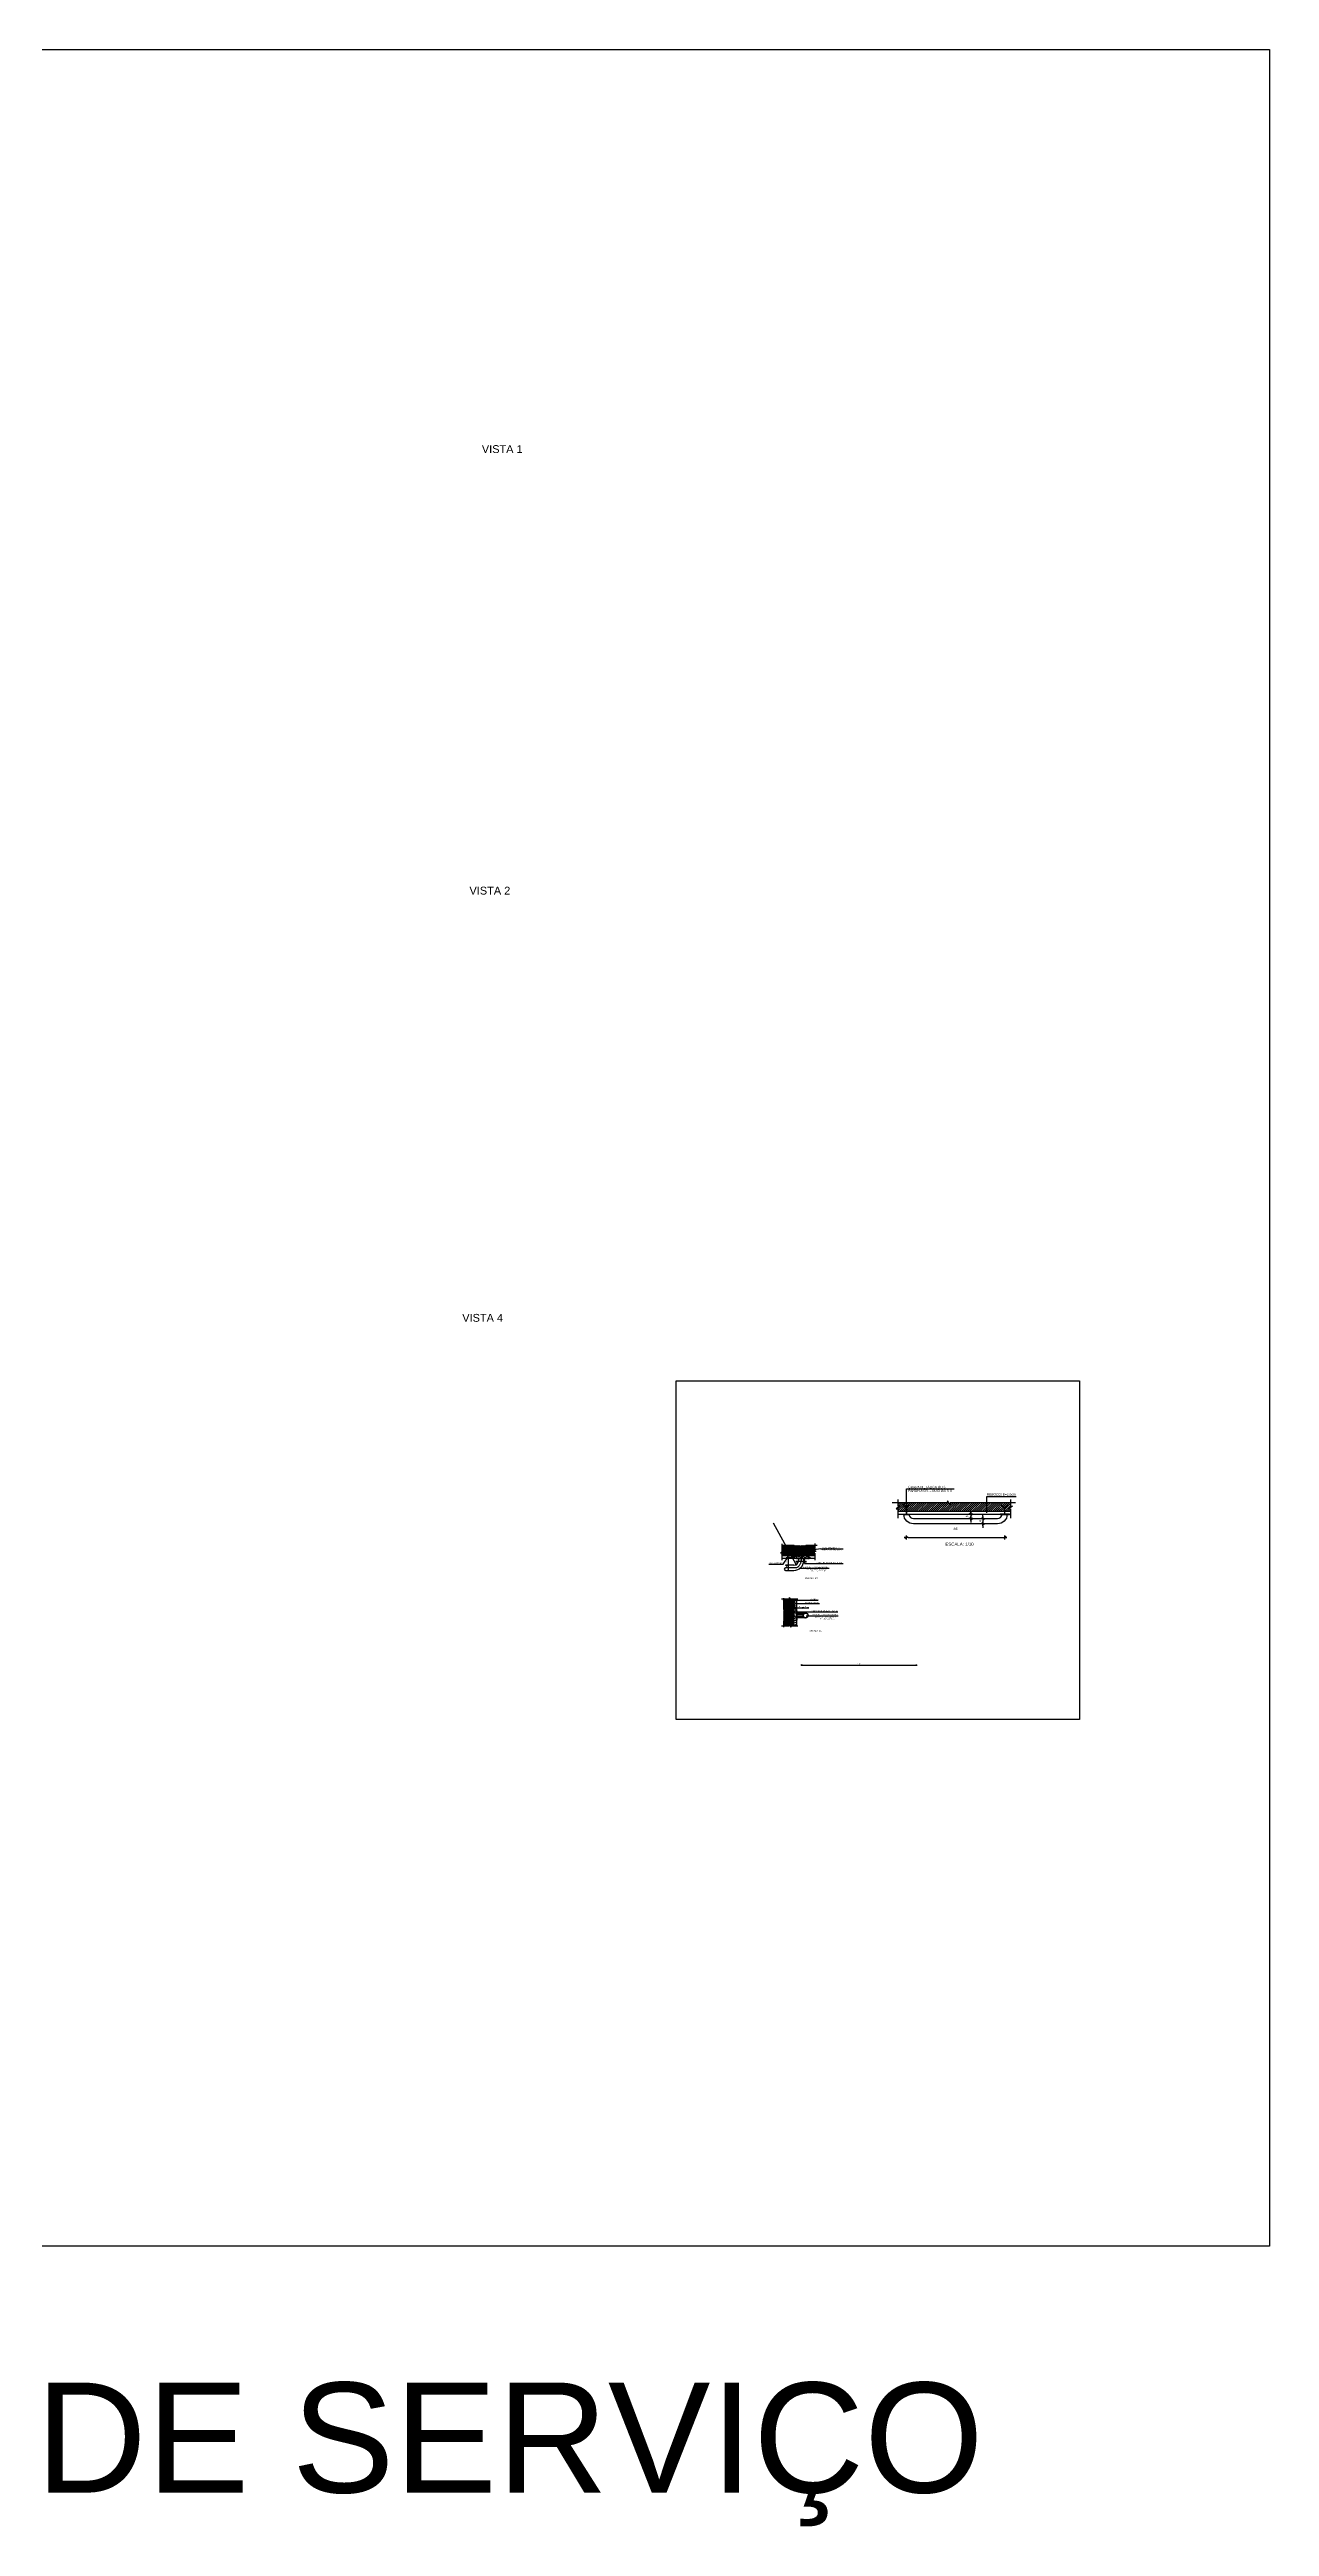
# Model space of a CAD drawing. Extents: x -36 to 357, y 137 to 237.
# Drawn here: x 22.43 to 33.04, y 192.95 to 214.51 of the extents above; entities that cross this region are included whole.
import ezdxf

# ---------------------------------------------------------------- set-up
doc = ezdxf.new("R2010")
doc.units = 0
doc.header["$LTSCALE"] = 0.01
doc.linetypes.add('TRACEJADO_P', pattern=[0.1875, 0.125, -0.0625])
doc.linetypes.add('TRAÇO-PTO_G', pattern=[1, 0.5, -0.25, 0, -0.25])
doc.layers.get('0').update_dxf_attribs({"linetype": 'CONTINUOUS'})
doc.layers.get('DEFPOINTS').update_dxf_attribs({"linetype": 'CONTINUOUS'})
for name, color, linetype in [('A-01', 1, 'CONTINUOUS'), ('A-ACABAMENTO', 2, 'CONTINUOUS'), ('A-BARRA', 2, 'CONTINUOUS'), ('A-PARED', 5, 'CONTINUOUS'), ('ARQ-CTA-1_025', 1, 'CONTINUOUS'), ('ARQ-HTC', 9, 'CONTINUOUS'), ('ARQ-TXT-1_025', 2, 'CONTINUOUS'), ('ARQ-TXT-1_050', 2, 'CONTINUOUS')]:
    doc.layers.add(name, color=color, linetype=linetype)
doc.styles.add('ESC-50-A20', font='arial.ttf', dxfattribs={"height": 0.1})
doc.styles.add('FNDE Texto Cota 0005', font='verdana.ttf', dxfattribs={"height": 0.008})
doc.styles.add('FNDE Texto Cota 0025', font='verdana.ttf', dxfattribs={"height": 0.04})
doc.styles.get("Standard").update_dxf_attribs({"font": 'ARIALUNI.TTF'})
doc.dimstyles.new('FNDE 1-0005', dxfattribs={"dimscale": 2.5, "dimtxt": 0.008, "dimasz": 0.0025, "dimexe": 0.15, "dimexo": 0.15, "dimgap": 0.0025, "dimtad": 1, "dimzin": 4, "dimdsep": 46, "dimtxsty": 'FNDE Texto Cota 0005', "dimblk": 'tic', "dimcen": 0.15, "dimdle": 0.15, "dimse1": 1, "dimse2": 1, "dimclrd": 251, "dimclre": 251, "dimclrt": 256, "dimaunit": 1, "dimadec": 3, "dimazin": 0, "dimtfac": 1, "dimtix": 1, "dimtmove": 2, "dimatfit": 3, "dimldrblk": 'tic', "dimfxl": 0.15, "dimtvp": 1, "dimtolj": 1, "dimtzin": 0, "dimarcsym": 0})
doc.dimstyles.new('FNDE 1-0025', dxfattribs={"dimscale": 5, "dimtxt": 0.04, "dimasz": 0.0035, "dimexe": 0.15, "dimexo": 0.15, "dimgap": 0.0025, "dimtad": 1, "dimzin": 1, "dimdsep": 46, "dimtxsty": 'FNDE Texto Cota 0025', "dimblk": 'tic', "dimcen": 0.015, "dimdle": 0.15, "dimse1": 1, "dimse2": 1, "dimclrd": 251, "dimclre": 251, "dimclrt": 256, "dimaunit": 1, "dimadec": 3, "dimazin": 0, "dimtfac": 1, "dimtix": 1, "dimtmove": 2, "dimatfit": 3, "dimfxl": 0.15, "dimtvp": 1, "dimtolj": 1, "dimtzin": 0, "dimarcsym": 0})

# ---------------------------------------------------------------- blocks, each defined once
blk = doc.blocks.new('tic')
at = {"color": 251}
for p, q in [((-1, 0), (1, 0)), ((0, -1), (0, 1))]:
    blk.add_line(p, q, dxfattribs=at)
blk.add_line((-0.6, -0.6), (0.6, 0.6))
blk = doc.blocks.new('*D310')
at = {"layer": 'ARQ-TXT-1_025', "color": 251, "linetype": 'Continuous', "lineweight": -2}
blk.add_line((28.851, 201.371), (28.851, 201.325), dxfattribs=at)
at = {"layer": 'DEFPOINTS', "color": 0, "linetype": 'Continuous'}
for p in [(28.79, 201.377), (28.832, 201.319), (28.851, 201.319)]:
    blk.add_point(p, dxfattribs=at)
at = {"layer": 'ARQ-TXT-1_025', "color": 251, "linetype": 'Continuous', "lineweight": -2, "xscale": 0.00625, "yscale": 0.00625, "zscale": 0.00625}
for p, rotation in [((28.851, 201.377), 90), ((28.851, 201.319), 270)]:
    blk.add_blockref('tic', p, dxfattribs=dict(at, rotation=rotation))
at = {"layer": 'ARQ-TXT-1_025', "linetype": 'Continuous', "insert": (28.841, 201.348), "char_height": 0.008, "attachment_point": 5, "rotation": 90, "style": 'FNDE Texto Cota 0005'}
blk.add_mtext('\\A1;6', dxfattribs=at)
blk = doc.blocks.new('*D311')
at = {"layer": 'ARQ-TXT-1_025', "color": 251, "linetype": 'Continuous', "lineweight": -2}
blk.add_line((28.851, 201.313), (28.851, 201.28), dxfattribs=at)
at = {"layer": 'DEFPOINTS', "color": 0, "linetype": 'Continuous'}
for p in [(28.832, 201.319), (28.832, 201.274), (28.851, 201.274)]:
    blk.add_point(p, dxfattribs=at)
at = {"layer": 'ARQ-TXT-1_025', "color": 251, "linetype": 'Continuous', "lineweight": -2, "xscale": 0.00625, "yscale": 0.00625, "zscale": 0.00625}
for p, rotation in [((28.851, 201.319), 90), ((28.851, 201.274), 270)]:
    blk.add_blockref('tic', p, dxfattribs=dict(at, rotation=rotation))
at = {"layer": 'ARQ-TXT-1_025', "linetype": 'Continuous', "insert": (28.841, 201.296), "char_height": 0.008, "attachment_point": 5, "rotation": 90, "style": 'FNDE Texto Cota 0005'}
blk.add_mtext('\\A1;4', dxfattribs=at)
blk = doc.blocks.new('*D312')
at = {"layer": 'ARQ-TXT-1_025', "color": 251, "linetype": 'Continuous', "lineweight": -2}
blk.add_line((28.998, 201.35), (28.931, 201.35), dxfattribs=at)
at = {"layer": 'DEFPOINTS', "color": 0, "linetype": 'Continuous'}
for p in [(28.925, 201.374), (28.925, 201.35), (29.005, 201.374)]:
    blk.add_point(p, dxfattribs=at)
at = {"layer": 'ARQ-TXT-1_025', "color": 251, "linetype": 'Continuous', "lineweight": -2, "xscale": 0.00625, "yscale": 0.00625, "zscale": 0.00625, "rotation": 180}
blk.add_blockref('tic', (28.925, 201.35), dxfattribs=at)
at = {"layer": 'ARQ-TXT-1_025', "color": 251, "linetype": 'Continuous', "lineweight": -2, "xscale": 0.00625, "yscale": 0.00625, "zscale": 0.00625}
blk.add_blockref('tic', (29.005, 201.35), dxfattribs=at)
at = {"layer": 'ARQ-TXT-1_025', "linetype": 'Continuous', "insert": (28.965, 201.361), "char_height": 0.008, "attachment_point": 5, "style": 'FNDE Texto Cota 0005'}
blk.add_mtext('\\A1;8', dxfattribs=at)
blk = doc.blocks.new('*D313')
at = {"layer": 'ARQ-TXT-1_025', "color": 251, "linetype": 'Continuous', "lineweight": -2}
blk.add_line((28.721, 201.687), (28.918, 201.329), dxfattribs=at)
at = {"layer": 'DEFPOINTS', "color": 0, "linetype": 'Continuous'}
for p in [(28.902, 201.359), (28.922, 201.324)]:
    blk.add_point(p, dxfattribs=at)
at = {"layer": 'ARQ-TXT-1_025', "color": 251, "linetype": 'Continuous', "lineweight": -2, "xscale": 0.00625, "yscale": 0.00625, "zscale": 0.00625, "rotation": 298.9268890309586}
blk.add_blockref('tic', (28.922, 201.324), dxfattribs=at)
at = {"layer": 'ARQ-TXT-1_025', "linetype": 'Continuous', "insert": (28.87, 201.418), "char_height": 0.008, "attachment_point": 5, "rotation": 298.9269, "style": 'FNDE Texto Cota 0005'}
blk.add_mtext('\\A1;R=4cm', dxfattribs=at)
blk = doc.blocks.new('*D314')
at = {"layer": 'ARQ-HTC', "color": 251, "linetype": 'Continuous', "lineweight": -2}
blk.add_line((28.987, 200.948), (29.02, 200.948), dxfattribs=at)
at = {"layer": 'DEFPOINTS', "color": 0, "linetype": 'Continuous'}
for p in [(28.981, 200.919), (29.026, 200.948), (29.026, 200.921)]:
    blk.add_point(p, dxfattribs=at)
at = {"layer": 'ARQ-HTC', "color": 251, "linetype": 'Continuous', "lineweight": -2, "xscale": 0.00625, "yscale": 0.00625, "zscale": 0.00625, "rotation": 180}
blk.add_blockref('tic', (28.981, 200.948), dxfattribs=at)
at = {"layer": 'ARQ-HTC', "color": 251, "linetype": 'Continuous', "lineweight": -2, "xscale": 0.00625, "yscale": 0.00625, "zscale": 0.00625}
blk.add_blockref('tic', (29.026, 200.948), dxfattribs=at)
at = {"layer": 'ARQ-HTC', "linetype": 'Continuous', "insert": (29.004, 200.959), "char_height": 0.008, "attachment_point": 5, "style": 'FNDE Texto Cota 0005'}
blk.add_mtext('\\A1;4', dxfattribs=at)
blk = doc.blocks.new('*D315')
at = {"layer": 'ARQ-HTC', "color": 251, "linetype": 'Continuous', "lineweight": -2}
blk.add_line((28.929, 200.948), (28.975, 200.948), dxfattribs=at)
at = {"layer": 'DEFPOINTS', "color": 0, "linetype": 'Continuous'}
for p in [(28.923, 200.919), (28.981, 200.948), (28.981, 200.919)]:
    blk.add_point(p, dxfattribs=at)
at = {"layer": 'ARQ-HTC', "color": 251, "linetype": 'Continuous', "lineweight": -2, "xscale": 0.00625, "yscale": 0.00625, "zscale": 0.00625, "rotation": 180}
blk.add_blockref('tic', (28.923, 200.948), dxfattribs=at)
at = {"layer": 'ARQ-HTC', "color": 251, "linetype": 'Continuous', "lineweight": -2, "xscale": 0.00625, "yscale": 0.00625, "zscale": 0.00625}
blk.add_blockref('tic', (28.981, 200.948), dxfattribs=at)
at = {"layer": 'ARQ-HTC', "linetype": 'Continuous', "insert": (28.952, 200.959), "char_height": 0.008, "attachment_point": 5, "style": 'FNDE Texto Cota 0005'}
blk.add_mtext('\\A1;6', dxfattribs=at)
blk = doc.blocks.new('*D316')
at = {"layer": 'ARQ-CTA-1_025', "color": 251, "lineweight": -2}
blk.add_line((29.896, 201.561), (30.72, 201.561), dxfattribs=at)
at = {"layer": 'DEFPOINTS', "color": 0}
for p in [(29.878, 201.607, -2), (30.738, 201.607, -2), (30.738, 201.561)]:
    blk.add_point(p, dxfattribs=at)
at = {"layer": 'ARQ-CTA-1_025', "color": 251, "lineweight": -2, "xscale": 0.0175, "yscale": 0.0175, "zscale": 0.0175, "rotation": 180}
blk.add_blockref('tic', (29.878, 201.561), dxfattribs=at)
at = {"layer": 'ARQ-CTA-1_025', "color": 251, "lineweight": -2, "xscale": 0.0175, "yscale": 0.0175, "zscale": 0.0175}
blk.add_blockref('tic', (30.738, 201.561), dxfattribs=at)
at = {"layer": 'ARQ-CTA-1_025', "insert": (30.308, 201.636), "char_height": 0.04, "attachment_point": 5, "style": 'FNDE Texto Cota 0025'}
blk.add_mtext('\\A1;{\\H0.5x;86}', dxfattribs=at)
blk = doc.blocks.new('*D317')
at = {"layer": 'ARQ-CTA-1_025', "color": 251, "lineweight": -2}
for p, q in [((30.442, 201.782), (30.442, 201.8)), ((30.442, 201.765), (30.442, 201.725)), ((30.442, 201.707), (30.442, 201.69))]:
    blk.add_line(p, q, dxfattribs=at)
at = {"layer": 'DEFPOINTS', "color": 0}
for p in [(30.192, 201.765, -2), (30.192, 201.725, -2), (30.442, 201.725)]:
    blk.add_point(p, dxfattribs=at)
at = {"layer": 'ARQ-CTA-1_025', "color": 251, "lineweight": -2, "xscale": 0.0175, "yscale": 0.0175, "zscale": 0.0175}
for p, rotation in [((30.442, 201.765), 270), ((30.442, 201.725), 90)]:
    blk.add_blockref('tic', p, dxfattribs=dict(at, rotation=rotation))
at = {"layer": 'ARQ-CTA-1_025', "insert": (30.408, 201.745), "char_height": 0.04, "attachment_point": 5, "rotation": 90, "style": 'FNDE Texto Cota 0025'}
blk.add_mtext('\\A1;{\\H0.5x;6}', dxfattribs=at)
blk = doc.blocks.new('*D318')
at = {"layer": 'ARQ-CTA-1_025', "color": 251, "lineweight": -2}
for p, q in [((30.547, 201.742), (30.547, 201.76)), ((30.547, 201.725), (30.547, 201.68)), ((30.547, 201.662), (30.547, 201.645))]:
    blk.add_line(p, q, dxfattribs=at)
at = {"layer": 'DEFPOINTS', "color": 0}
for p in [(30.297, 201.725, -2), (30.547, 201.68, -2), (30.547, 201.68)]:
    blk.add_point(p, dxfattribs=at)
at = {"layer": 'ARQ-CTA-1_025', "color": 251, "lineweight": -2, "xscale": 0.0175, "yscale": 0.0175, "zscale": 0.0175}
for p, rotation in [((30.547, 201.725), 270), ((30.547, 201.68), 90)]:
    blk.add_blockref('tic', p, dxfattribs=dict(at, rotation=rotation))
at = {"layer": 'ARQ-CTA-1_025', "insert": (30.523, 201.702), "char_height": 0.04, "attachment_point": 5, "rotation": 90, "style": 'FNDE Texto Cota 0025'}
blk.add_mtext('\\A1;{\\H0.5x;4}', dxfattribs=at)
blk = doc.blocks.new('*D416')
at = {"layer": 'ARQ-HTC', "color": 251, "linetype": 'Continuous', "lineweight": -2}
blk.add_line((28.975, 200.449), (29.963, 200.449), dxfattribs=at)
at = {"layer": 'DEFPOINTS', "color": 0, "linetype": 'Continuous'}
for p in [(28.969, 200.527), (29.969, 200.545), (29.969, 200.449)]:
    blk.add_point(p, dxfattribs=at)
at = {"layer": 'ARQ-HTC', "color": 251, "linetype": 'Continuous', "lineweight": -2, "xscale": 0.00625, "yscale": 0.00625, "zscale": 0.00625, "rotation": 180}
blk.add_blockref('tic', (28.969, 200.449), dxfattribs=at)
at = {"layer": 'ARQ-HTC', "color": 251, "linetype": 'Continuous', "lineweight": -2, "xscale": 0.00625, "yscale": 0.00625, "zscale": 0.00625}
blk.add_blockref('tic', (29.969, 200.449), dxfattribs=at)
at = {"layer": 'ARQ-HTC', "linetype": 'Continuous', "insert": (29.469, 200.46), "char_height": 0.008, "attachment_point": 5, "style": 'FNDE Texto Cota 0005'}
blk.add_mtext('\\A1;1.00', dxfattribs=at)

msp = doc.modelspace()

# ---------------------------------------------------------------- hatches: boundary and pattern name
at = {"layer": 'A-01'}
h = msp.add_hatch(dxfattribs=at)
h.set_pattern_fill('ANSI31', scale=0.004, style=0)
h.set_pattern_definition([(45, (116.304562, 161.541654), (-0.0089802561, 0.0089802561), [])])
h.paths.add_polyline_path([(30.2605, 201.8444), (30.2377, 201.8782), (30.2377, 201.8613), (29.8075, 201.8613), (29.8075, 201.8322), (29.8244, 201.8322), (29.7905, 201.8094), (29.8075, 201.8094), (29.8075, 201.7896), (29.8781, 201.7896), (29.8781, 201.8136), (29.8505, 201.8411), (29.854, 201.8447), (29.8806, 201.8181), (29.9071, 201.8447), (29.9106, 201.8411), (29.8831, 201.8136), (29.8831, 201.7896), (30.7329, 201.7896), (30.7329, 201.8136), (30.7054, 201.8411), (30.7089, 201.8447), (30.7354, 201.8181), (30.762, 201.8447), (30.7655, 201.8411), (30.7379, 201.8136), (30.7379, 201.7896), (30.7863, 201.7896), (30.7863, 201.8094), (30.7694, 201.8094), (30.8032, 201.8322), (30.7863, 201.8322), (30.7863, 201.8613), (30.2605, 201.8613)])
h = msp.add_hatch(dxfattribs=at)
h.set_pattern_fill('ANSI32', color=8, scale=0.001, style=0)
h.set_pattern_definition([(45, (116.304562, 161.490514), (-0.0067351921, 0.0067351921), []), (45, (116.309052, 161.490514), (-0.0067351921, 0.0067351921), [])])
h.paths.add_polyline_path([(29.0232, 200.8814, -0.0269508), (29.023, 200.8793), (29.0261, 200.8793, 0.0233446), (29.0262, 200.8814, 1), (28.9812, 200.8814, 0.9543758), (29.0261, 200.8793), (29.023, 200.8793, -0.947513), (28.9842, 200.8814, -1)])
at = {"layer": 'A-ACABAMENTO'}
h = msp.add_hatch(dxfattribs=at)
h.set_pattern_fill('AR-CONC', color=2, scale=0.0002, angle=-90, style=0)
h.set_pattern_definition([(320, (-10.828364, 118.64434), (-0.003187817, -0.036436934), [0.00381, -0.04191]), (265, (-10.828364, 118.64434), (0.038211329, 0.007048565), [0.003048, -0.033528]), (10.451, (-10.82863, 118.641304), (0.035023338, -0.0293885), [0.003238, -0.035618]), (316.1842, (-10.818204, 118.64434), (-0.008408466, -0.054215808), [0.005715, -0.062865]), (6.6356, (-10.818905, 118.63982), (0.04948511, -0.047480847), [0.004857, -0.053427]), (261.184, (-10.818204, 118.64434), (0.049485024, -0.04748092), [0.004572, -0.050292]), (291, (-10.820744, 118.63926), (-0.020453104, -0.030322976), [0.00381, -0.04191]), (236, (-10.820744, 118.63926), (0.036837593, -0.012360406), [0.003048, -0.033528]), (341.4514, (-10.82245, 118.636734), (0.016384572, -0.042683298), [0.003238, -0.035618]), (307.5, (-10.828364, 118.64434), (0.0169110078, -0.0006177207), [0, -0.0331216, 0, -0.034036, 0, -0.033655]), (277.5, (-10.828364, 118.64434), (0.020036115, -0.0133639325), [0, -0.0194056, 0, -0.0323596, 0, -0.012827]), (237.5, (-10.828364, 118.655669), (-0.0011457488, -0.027118119), [0, -0.0127, 0, -0.039624, 0, -0.052578]), (227.5, (-10.828364, 118.66075), (0.005085298, -0.029625836), [0, -0.01651, 0, -0.0263144, 0, -0.037338])])
h.paths.add_polyline_path([(28.9622, 201.3769), (28.9622, 201.4019), (28.8387, 201.4019), (28.8387, 201.3769)])
h.paths.add_polyline_path([(29.0047, 201.3769), (29.0428, 201.3769), (29.0428, 201.4019), (28.9672, 201.4019), (28.9672, 201.3769)])
h = msp.add_hatch(dxfattribs=at)
h.set_pattern_fill('AR-CONC', color=2, scale=0.0002, style=0)
h.set_pattern_definition([(50, (111.65571, 161.490514), (0.036436934, -0.003187817), [0.00381, -0.04191]), (355, (111.65571, 161.490514), (-0.007048565, 0.038211329), [0.003048, -0.033528]), (100.451, (111.658746, 161.49025), (0.0293885, 0.035023338), [0.003238, -0.035618]), (46.1842, (111.65571, 161.500674), (0.054215808, -0.008408466), [0.005715, -0.062865]), (96.6356, (111.660227, 161.499974), (0.047480847, 0.04948511), [0.004857, -0.053427]), (351.184, (111.65571, 161.500674), (0.04748092, 0.049485024), [0.004572, -0.050292]), (21, (111.66079, 161.498134), (0.030322976, -0.020453104), [0.00381, -0.04191]), (326, (111.66079, 161.498134), (0.012360406, 0.036837593), [0.003048, -0.033528]), (71.4514, (111.663316, 161.49643), (0.042683298, 0.016384572), [0.003238, -0.035618]), (37.5, (111.655709, 161.490514), (0.0006177207, 0.0169110078), [0, -0.0331216, 0, -0.034036, 0, -0.033655]), (7.5, (111.65571, 161.490514), (0.0133639325, 0.020036115), [0, -0.0194056, 0, -0.0323596, 0, -0.012827]), (327.5, (111.644381, 161.490514), (0.027118119, -0.0011457488), [0, -0.0127, 0, -0.039624, 0, -0.052578]), (317.5, (111.6393, 161.490514), (0.029625836, 0.005085298), [0, -0.01651, 0, -0.0263144, 0, -0.037338])])
h.paths.add_polyline_path([(28.9232, 201.0271), (28.8982, 201.0271), (28.8982, 200.7909), (28.9232, 200.7909)])
at = {"layer": 'A-PARED'}
h = msp.add_hatch(dxfattribs=at)
h.set_pattern_fill('ANSI31', color=0, scale=0.002, angle=-90, style=0)
h.set_pattern_definition([(315, (-10.828364, 118.6443405), (0.00449012806, 0.00449012806), [])])
h.paths.add_polyline_path([(28.9672, 201.4259), (28.9672, 201.4019), (29.0853, 201.4019), (29.0853, 201.4238), (29.0315, 201.4238), (29.0966, 201.439), (29.0853, 201.439), (29.0853, 201.4896), (28.7967, 201.4896), (28.7967, 201.439), (28.8079, 201.439), (28.7854, 201.4238), (28.7967, 201.4238), (28.7967, 201.4019), (28.9622, 201.4019), (28.9622, 201.4259), (28.9346, 201.4534), (28.9381, 201.4569), (28.9647, 201.4304), (28.9912, 201.4569), (28.9947, 201.4534)])
h.paths.add_polyline_path([(28.8525, 201.4332), (28.8734, 201.3954), (28.8866, 201.4026), (28.8657, 201.4404)], flags=9)
h = msp.add_hatch(dxfattribs=at)
h.set_pattern_fill('ANSI31', color=0, scale=0.002, style=0)
h.set_pattern_definition([(45, (111.655709, 161.4905143), (-0.00449012806, 0.00449012806), [])])
h.paths.add_polyline_path([(28.8982, 201.0271), (28.8762, 201.0271), (28.8762, 201.0158), (28.861, 201.0384), (28.861, 201.0271), (28.8104, 201.0271), (28.8104, 200.7909), (28.861, 200.7909), (28.861, 200.8022), (28.8762, 200.7796), (28.8762, 200.7909), (28.8982, 200.7909)])

# ---------------------------------------------------------------- linework, layer by layer
msp.add_lwpolyline([(3.3817, 214.513), (33.039, 214.513), (33.039, 195.3903), (3.3817, 195.3903)], close=True)
at = {"layer": 'A-01'}
for p, q in [((29.8075, 201.7896, -2), (30.7863, 201.7896, -2)), ((29.8075, 201.7646, -2), (30.7863, 201.7646, -2)), ((28.8079, 201.439), (28.7854, 201.4238)), ((28.7967, 201.4238), (28.7854, 201.4238)), ((28.7967, 201.5064), (28.7967, 201.439)), ((28.8079, 201.439), (28.7967, 201.439)), ((28.7967, 201.4238), (28.7967, 201.3627)), ((29.0966, 201.439), (29.0315, 201.4238)), ((29.0853, 201.4238), (29.0315, 201.4238)), ((29.0853, 201.5091), (29.0853, 201.439)), ((29.0966, 201.439), (29.0853, 201.439)), ((29.0853, 201.4238), (29.0853, 201.3633)), ((29.0853, 201.3769), (28.7967, 201.3769)), ((28.7936, 201.0271), (28.861, 201.0271)), ((28.861, 201.0384), (28.861, 201.0271)), ((28.861, 201.0384), (28.8762, 201.0158)), ((28.8762, 201.0271), (28.8762, 201.0158)), ((28.8762, 201.0271), (28.9374, 201.0271)), ((28.8982, 201.0271), (28.8982, 200.7909)), ((28.9232, 201.0271), (28.9232, 200.7909)), ((28.7936, 200.7909), (28.861, 200.7909)), ((28.861, 200.8022), (28.8762, 200.7796)), ((28.861, 200.8022), (28.861, 200.7909)), ((28.8762, 200.7909), (28.8762, 200.7796)), ((28.8762, 200.7909), (28.9374, 200.7909))]:
    msp.add_line(p, q, dxfattribs=at)
at = {"layer": 'A-01', "color": 4, "linetype": 'TRACEJADO_P', "ltscale": 20}
for p, q in [((29.1054, 201.4896), (28.7671, 201.4896)), ((28.8104, 201.0321), (28.8104, 200.7784))]:
    msp.add_line(p, q, dxfattribs=at)
at = {"layer": 'A-01', "color": 6}
msp.add_line((29.0853, 201.4019), (28.7967, 201.4019), dxfattribs=at)
at = {"layer": 'A-01', "color": 1}
for p, q in [((28.8098, 201.3267), (28.851, 201.3926)), ((29.1374, 201.4608), (28.9776, 201.4394)), ((28.6839, 201.3267), (28.8098, 201.3267)), ((28.944, 201.2946), (29.2099, 201.2946)), ((28.9955, 201.3331), (28.9955, 201.3733)), ((28.9955, 201.3331), (29.331, 201.3331)), ((28.8674, 201.0139), (29.1124, 201.0139)), ((28.9134, 200.9844), (29.1251, 200.9844)), ((28.9262, 200.913), (29.2837, 200.913)), ((28.9933, 200.9014), (28.9262, 200.9014)), ((28.9898, 200.8992), (28.9262, 200.8992)), ((28.9852, 200.8943), (28.9262, 200.8943)), ((28.9814, 200.8848), (28.9262, 200.8848)), ((28.9852, 200.8686), (28.9262, 200.8686)), ((28.9898, 200.8637), (28.9262, 200.8637)), ((28.9933, 200.8614), (28.9262, 200.8614)), ((29.0084, 200.8793), (29.2859, 200.8793))]:
    msp.add_line(p, q, dxfattribs=at)
at = {"layer": 'A-01'}
msp.add_lwpolyline([(27.8781, 202.9246), (31.3869, 202.9246), (31.3869, 199.9762), (27.8781, 199.9762)], close=True, dxfattribs=at)
at = {"layer": 'A-01', "color": 5}
for points in [[(30.8285, 201.8613), (30.2605, 201.8613), (30.2605, 201.8444), (30.2377, 201.8782), (30.2377, 201.8613), (29.7576, 201.8613)], [(29.8075, 201.8913), (29.8075, 201.8322), (29.8244, 201.8322), (29.7905, 201.8094), (29.8075, 201.8094), (29.8075, 201.7299)], [(30.7863, 201.8913), (30.7863, 201.8322), (30.8032, 201.8322), (30.7694, 201.8094), (30.7863, 201.8094), (30.7863, 201.7299)]]:
    msp.add_lwpolyline(points, dxfattribs=at)
at = {"layer": 'A-01', "color": 1, "elevation": -2}
for points in [[(29.8806, 201.8181), (29.8806, 201.9846), (30.296, 201.9846)], [(30.5796, 201.7758), (30.5796, 201.9171), (30.8352, 201.9171)]]:
    msp.add_lwpolyline(points, dxfattribs=at)
at = {"layer": 'A-01', "color": 1}
msp.add_lwpolyline([(29.1374, 201.4608), (29.1374, 201.4608), (29.3305, 201.4608)], dxfattribs=at)
at = {"layer": 'A-01'}
for radius in [0.0225, 0.0195]:
    msp.add_circle((29.0037, 200.8814), radius, dxfattribs=at)
at = {"layer": 'A-BARRA', "color": 2}
for p, q in [((28.9022, 201.3189), (28.8296, 201.3189)), ((28.8296, 201.2739), (28.9022, 201.2739)), ((28.9422, 201.3739), (28.9422, 201.3589)), ((28.9872, 201.3589), (28.9872, 201.3739))]:
    msp.add_line(p, q, dxfattribs=at)
at = {"layer": 'A-BARRA', "color": 1, "linetype": 'TRAÇO-PTO_G', "ltscale": 4}
for p, q in [((28.9175, 201.2964), (28.8296, 201.2964)), ((28.9647, 201.3739), (28.9647, 201.3589))]:
    msp.add_line(p, q, dxfattribs=at)
at = {"layer": 'A-BARRA', "color": 0}
msp.add_line((28.9872, 201.3589), (28.9872, 201.3589), dxfattribs=at)
at = {"layer": 'A-BARRA', "color": 1, "linetype": 'TRACEJADO_P', "ltscale": 10, "elevation": -2}
for points in [[(29.8831, 201.7646), (29.8831, 201.8136), (29.9106, 201.8411), (29.9071, 201.8447), (29.8806, 201.8181), (29.854, 201.8447), (29.8505, 201.8411), (29.8781, 201.8136), (29.8781, 201.7646)], [(30.7379, 201.7646), (30.7379, 201.8136), (30.7655, 201.8411), (30.762, 201.8447), (30.7354, 201.8181), (30.7089, 201.8447), (30.7054, 201.8411), (30.7329, 201.8136), (30.7329, 201.7646)]]:
    msp.add_lwpolyline(points, dxfattribs=at)
at = {"layer": 'A-BARRA', "color": 2, "elevation": -2}
for points in [[(29.8381, 201.7616), (29.8381, 201.7646), (29.9181, 201.7646), (29.9181, 201.7616)], [(30.7765, 201.7616), (30.7765, 201.7646), (30.6965, 201.7646), (30.6965, 201.7616)]]:
    msp.add_lwpolyline(points, close=True, dxfattribs=at)
msp.add_lwpolyline([(29.9428, 201.6796, -0.4034581), (29.8578, 201.7616), (29.8578, 201.7616), (29.9029, 201.7616, 0.392393), (29.9428, 201.7246), (30.6728, 201.7246, 0.392393), (30.7126, 201.7616), (30.7578, 201.7616), (30.7578, 201.7616, -0.4034581), (30.6728, 201.6796)], format="xyb", close=True, dxfattribs=at)
at = {"layer": 'A-BARRA', "color": 1, "linetype": 'TRACEJADO_P', "ltscale": 10}
msp.add_lwpolyline([(28.9672, 201.3769), (28.9672, 201.4259), (28.9947, 201.4534), (28.9912, 201.4569), (28.9647, 201.4304), (28.9381, 201.4569), (28.9346, 201.4534), (28.9622, 201.4259), (28.9622, 201.3769)], dxfattribs=at)
at = {"layer": 'A-BARRA', "color": 5}
for points in [[(28.9247, 201.3739), (28.9247, 201.3769), (29.0047, 201.3769), (29.0047, 201.3739)], [(28.9262, 200.8414), (28.9232, 200.8414), (28.9232, 200.9214), (28.9262, 200.9214)]]:
    msp.add_lwpolyline(points, close=True, dxfattribs=at)
at = {"layer": 'A-BARRA', "color": 2}
for centre, radius, start, end in [((28.8296, 201.2851), 0.0113, 90, 270), ((28.8296, 201.3076), 0.0113, 270, 90), ((28.9022, 201.3589), 0.085, 270, 360), ((28.9022, 201.3589), 0.04, 270, 360)]:
    msp.add_arc(centre, radius, start, end, dxfattribs=at)
at = {"layer": 'A-BARRA', "color": 1, "linetype": 'TRAÇO-PTO_G', "ltscale": 4}
msp.add_arc((28.8997, 201.3589), 0.065, 285.94237, 360, dxfattribs=at)

# ---------------------------------------------------------------- texts
msp.add_text('WC PÚBLICO DO BLOCO DE SERVIÇO ', height=0.957336).set_placement((6.033, 193.2461))
at = {"layer": 'ARQ-TXT-1_025', "style": 'ESC-50-A20'}
for s, height, p in [('GRAPA METÁLICA OU 3', 0.020323, (29.8963, 201.9895)), ('PARAFUSOS E BUCHAS S-8', 0.020323, (29.8963, 201.9573)), ('REBOCO/ E=2.5cm', 0.020323, (30.5804, 201.9249)), ('GRAPA METÁLICA OU 3', 0.0096, (29.1457, 201.4644)), ('PARAFUSOS E BUCHAS S-8', 0.0096, (29.1456, 201.4485)), ('REBOCO/ E=2.5cm', 0.0096, (28.6859, 201.3331)), ('Ø40mm COM APLICAÇÃO DE', 0.0096, (29.0085, 201.2803)), ('PINTURA ESMALTE', 0.0096, (29.0529, 201.265)), ('CHAPA CIRCULAR/ Ø=8cm - E=3mm', 0.0096, (29.0975, 201.3379)), ('REBOCO/ E=2.5cm', 0.0096, (29.0012, 200.9882)), ('ALVENARIA', 0.0096, (29.0418, 201.019)), ('CHAPA CIRCULAR/ Ø=8cm - E=3mm', 0.0096, (29.0545, 200.9165)), ('BARRA DE FERRO GALVANIZADO', 0.0096, (29.0612, 200.8845)), ('Ø40mm COM APLICAÇÃO DE', 0.0096, (29.0849, 200.8638)), ('PINTURA ESMALTE', 0.0096, (29.1291, 200.8483))]:
    msp.add_text(s, height=height, dxfattribs=at).set_placement(p)
at = {"layer": 'ARQ-TXT-1_025', "insert": (28.9831, 201.3077), "char_height": 0.0096, "attachment_point": 1, "style": 'ESC-50-A20'}
msp.add_mtext_dynamic_manual_height_columns('{\\fVerdana|b0|i0|c0|p34;BARRA DE FERRO GALVANIZADO}', width=8.528178, gutter_width=0.5, heights=[0], dxfattribs=at)
at = {"layer": 'ARQ-TXT-1_050', "attachment_point": 1, "style": 'ESC-50-A20'}
for s, insert, char_height, width in [('\\pi2.0523;VISTA 1', (24.1346, 211.069), 0.068267, 2.389517), ('\\pi2.0398;VISTA 2', (24.0396, 207.2253, 0.0776), 0.068267, 2.389517), ('\\pi2.0394;VISTA 4', (23.9772, 203.5065), 0.068267, 2.389517), ('\\pi0.71467;ESCALA: 1/10', (29.5054, 201.5159), 0.027307, 0.955807), ('\\pi0.36779;ESCALA: 1/5', (28.6307, 201.2134), 0.013653, 0.477903), ('\\pi0.36779;ESCALA: 1/5', (28.6683, 200.7551), 0.013653, 0.477903)]:
    msp.add_mtext(s, dxfattribs=dict(at, insert=insert, char_height=char_height, width=width))

# ---------------------------------------------------------------- dimensions: what is measured, and where the dimension line sits
at = {"layer": 'ARQ-CTA-1_025'}
dim = msp.add_linear_dim(base=(30.7379, 201.5613), p1=(29.8781, 201.6073, -2), p2=(30.7379, 201.6073, -2), text='{\\H0.5x;86}', dimstyle='FNDE 1-0025', dxfattribs=at)
dim.commit()
dim.dimension.update_dxf_attribs({"geometry": '*D316', "text_midpoint": (30.308, 201.6355), "dimtype": 160})
for base, p1, p2, text, picture, middle in [((30.4419, 201.7246), (30.192, 201.7646, -2), (30.192, 201.7246, -2), '{\\H0.5x;6}', '*D317', (30.4085, 201.7446)), ((30.5467, 201.6796), (30.2969, 201.7246, -2), (30.5467, 201.6796, -2), '{\\H0.5x;4}', '*D318', (30.5227, 201.7021))]:
    dim = msp.add_linear_dim(base=base, p1=p1, p2=p2, angle=90, text=text, dimstyle='FNDE 1-0025', dxfattribs=at)
    dim.commit()
    dim.dimension.update_dxf_attribs({"geometry": picture, "text_midpoint": middle, "dimtype": 160})
at = {"layer": 'ARQ-HTC', "linetype": 'Continuous'}
for base, p1, p2, text, picture, middle in [((28.9812, 200.9483), (28.9232, 200.9187), (28.9812, 200.9194), '6', '*D315', (28.9522, 200.9587)), ((29.0262, 200.9483), (28.9812, 200.9194), (29.0262, 200.9209), '4', '*D314', (29.0037, 200.9586))]:
    dim = msp.add_linear_dim(base=base, p1=p1, p2=p2, text=text, dimstyle='FNDE 1-0005', dxfattribs=at)
    dim.commit()
    dim.dimension.update_dxf_attribs({"geometry": picture, "text_midpoint": middle})
dim = msp.add_linear_dim(base=(29.969, 200.4494), p1=(28.969, 200.5269), p2=(29.969, 200.5448), dimstyle='FNDE 1-0005', dxfattribs=at)
dim.commit()
dim.dimension.update_dxf_attribs({"geometry": '*D416', "text_midpoint": (29.469, 200.4598)})
at = {"layer": 'ARQ-TXT-1_025', "linetype": 'Continuous'}
dim = msp.add_radius_dim(center=(28.9022, 201.3589), mpoint=(28.9215, 201.3239), text='R=4cm', dimstyle='FNDE 1-0005', dxfattribs=at)
dim.commit()
dim.dimension.update_dxf_attribs({"geometry": '*D313', "text_midpoint": (28.8696, 201.4179), "dimtype": 164})
for base, p1, p2, text, picture, middle in [((28.8514, 201.3189), (28.7896, 201.3769), (28.8316, 201.3189), '6', '*D310', (28.841, 201.3479)), ((28.8514, 201.2739), (28.8316, 201.3189), (28.8316, 201.2739), '4', '*D311', (28.8411, 201.2964))]:
    dim = msp.add_linear_dim(base=base, p1=p1, p2=p2, angle=270, text=text, dimstyle='FNDE 1-0005', dxfattribs=at)
    dim.commit()
    dim.dimension.update_dxf_attribs({"geometry": picture, "text_midpoint": middle})
dim = msp.add_linear_dim(base=(28.9247, 201.3501), p1=(29.0047, 201.3739), p2=(28.9247, 201.3739), text='8', dimstyle='FNDE 1-0005', dxfattribs=at)
dim.commit()
dim.dimension.update_dxf_attribs({"geometry": '*D312', "text_midpoint": (28.9647, 201.3605)})

doc.saveas('drawing.dxf')
